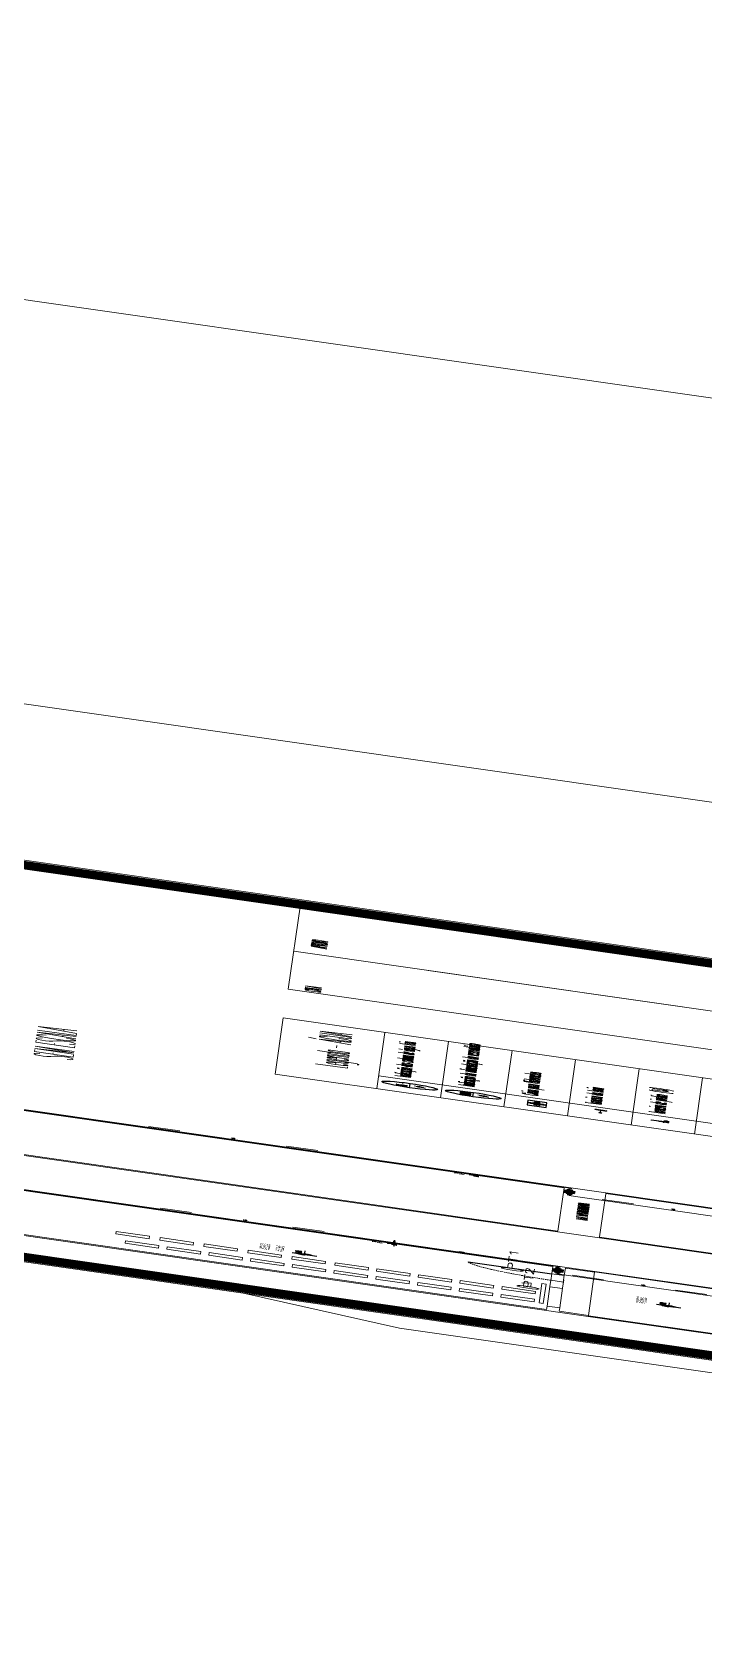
# Model space of a CAD drawing. Header units: millimetres. Extents: x -361192058 to 101130107379, y -14071650034 to 19218552450.
# Drawn here: x -136797 to -136323, y 42956 to 44079 of the extents above; entities that cross this region are included whole.
import ezdxf
from ezdxf.enums import TextEntityAlignment as Align

# ---------------------------------------------------------------- set-up
doc = ezdxf.new("R2010")
doc.units = ezdxf.units.MM
doc.header["$LTSCALE"] = 0.5
doc.linetypes.add('HIDDEN2', pattern=[0.1875, 0.125, -0.0625])
for name, color, linetype in [('02', 2, 'Continuous'), ('08', 8, 'Continuous'), ('14-04-Texto-04', 3, 'Continuous'), ('ARCO', 7, 'HIDDEN2'), ('CERC02', 3, 'Continuous'), ('CONEXAO_AG_FRIA', 3, 'Continuous'), ('CONEXAO_ESGOTO', 7, 'Continuous'), ('CONEXÃO_HIDRÁULICA', 2, 'Continuous'), ('DIVERSOS', 4, 'Continuous'), ('ESQUADRIAS', 3, 'Continuous'), ('parede', 2, 'Continuous'), ('PISO', 8, 'Continuous'), ('SIMBOLOS_AGUA', 3, 'Continuous'), ('TEXTO2', 3, 'Continuous'), ('TUBULAÇÃO_HIDRÁULICA', 5, 'Continuous'), ('TXT_0', 7, 'Continuous'), ('TXT_2', 6, 'Continuous')]:
    doc.layers.add(name, color=color, linetype=linetype)
doc.styles.add('ADITIVOCAD', font='ROMANS.shx')
doc.styles.add('ROMANS', font='romans', dxfattribs={"height": 0.1})
doc.styles.add('SANSSERIF', font='sas_____.pfb', dxfattribs={"height": 1})
doc.styles.get("Standard").update_dxf_attribs({"font": 'txt.shx', "height": 0.12})

# ---------------------------------------------------------------- blocks, each defined once
blk = doc.blocks.new('Adh_Afn')
blk.add_line((-0.25, 0), (0.25, 0))
blk.add_circle((0, 0), 0.25)
at = {"flags": 8}
for tag, p in [('$AF', (0, 0.07)), ('$DIAM', (0, -0.091))]:
    blk.add_attdef(tag, text='', height=0.1, dxfattribs=at).set_placement(p, align=Align.MIDDLE)
blk = doc.blocks.new('ADH_HIDROM2')
h = blk.add_hatch(color=256)
edge = h.paths.add_edge_path()
edge.add_arc((-0.1116, -0.0011), 0.0185, 0, 360)
h = blk.add_hatch(color=256)
edge = h.paths.add_edge_path()
edge.add_arc((0.0982, -0.0011), 0.0185, 0, 360)
for p, q in [((-0.2067, -0.0011), (-0.0606, -0.0011)), ((0.0473, -0.0011), (0.1933, -0.0011))]:
    blk.add_line(p, q)
blk.add_lwpolyline([(-0.2067, -0.0611), (0.1933, -0.0611), (0.1933, 0.0589), (-0.2067, 0.0589)], close=True)
for centre, radius in [((-0.1116, -0.0011), 0.0185), ((-0.0067, -0.0011), 0.0539), ((0.0982, -0.0011), 0.0185)]:
    blk.add_circle(centre, radius)
blk = doc.blocks.new('ADH_TOR_BOIA')
for points in [[(-0.0103, 0, 1), (0.0103, 0, 1)], [(0.1812, 0), (0.2562, 0, 1)]]:
    blk.add_hatch(color=256).paths.add_polyline_path(points)
blk.add_line((0.0103, 0), (0.2562, 0))
for centre, radius in [((0, 0), 0.0103), ((0.2187, 0), 0.0375)]:
    blk.add_circle(centre, radius)
blk = doc.blocks.new('ADH_TOR_PRE')
for p, q in [((-0.0281, 0.078), (0.0281, 0.078)), ((0, 0.0323), (0, 0.078)), ((-0.078, 0), (-0.0323, 0)), ((0.0323, 0), (0.0675, 0)), ((0.0884, -0.0218), (0.0884, -0.0322))]:
    blk.add_line(p, q)
blk.add_circle((0, 0), 0.0323)
blk.add_arc((0.0667, -0.0217), 0.0217, 359.68759, 88.11333)
blk = doc.blocks.new('Adh_cx_j90c')
h = blk.add_hatch()
h.set_pattern_fill('_U', color=256, scale=0.003, angle=45, style=0, double=1)
h.set_pattern_definition([(45, (-6.0733674, -5.0413484), (-0.0021213203, 0.0021213203), []), (135, (-6.0733674, -5.0413484), (-0.0021213203, -0.0021213203), [])])
h.paths.add_polyline_path([(-0.017, 0, 1), (0.017, 0, 1)])
blk.add_lwpolyline([(-0.068, 0.022), (-0.068, -0.023), (-0.068, 0), (-0.036, 0)])
for radius in [0.0359, 0.017]:
    blk.add_circle((0, 0), radius)
blk = doc.blocks.new('Adh_cx_j90b')
blk.add_lwpolyline([(-0.068, 0.022), (-0.068, -0.022), (-0.068, 0), (-0.006, 0)])
blk.add_circle((0, 0), 0.0359)
blk = doc.blocks.new('Adh_hiutiliz')
blk.add_line((0, 0), (0.12, 0))
at = {"flags": 8}
blk.add_attdef('$N', text='', height=0.09, dxfattribs=at).set_placement((0.226, 0.042), align=Align.MIDDLE)
blk = doc.blocks.new('Adc_nivelpl')
h = blk.add_hatch()
h.set_pattern_fill('_U', color=256, scale=0.005, angle=45, style=0, double=1)
h.set_pattern_definition([(45, (-5.8772514, -3.5161936), (-0.003535534, 0.003535534), []), (135, (-5.8772514, -3.5161936), (-0.003535534, -0.003535534), [])])
h.paths.add_polyline_path([(0.195, -0.087, 0.414214), (0.087, -0.195), (0.195, -0.195)])
h.paths.add_polyline_path([(0.195, -0.195), (0.195, -0.304, 0.414214), (0.304, -0.195)])
for p, q in [((0.195, 0), (0.195, -0.391)), ((0.896, -0.195), (0, -0.195))]:
    blk.add_line(p, q)
blk.add_circle((0.195, -0.195), 0.109)
at = {"flags": 8}
blk.add_attdef('NIVEL', (0.364, -0.15), '', height=0.1, dxfattribs=at)
blk = doc.blocks.new('Adh_cx_te90c')
h = blk.add_hatch()
h.set_pattern_fill('_U', color=256, scale=0.002, angle=45, style=0, double=1)
h.set_pattern_definition([(45, (-6.4294139, -5.0577083), (-0.00141421356, 0.00141421356), []), (135, (-6.4294139, -5.0577083), (-0.00141421356, -0.00141421356), [])])
h.paths.add_polyline_path([(-0.017, 0, 1), (0.017, 0, 1)])
for p, q in [((-0.078, 0.022), (-0.078, -0.022)), ((0.078, -0.022), (0.078, 0.022)), ((-0.078, 0), (-0.036, 0)), ((0.036, 0), (0.078, 0))]:
    blk.add_line(p, q)
for radius in [0.0359, 0.017]:
    blk.add_circle((0, 0), radius)
blk = doc.blocks.new('APROVADO QUADRA 21.2 MBVII')
at = {"lineweight": 18}
for p, q in [((4510.862, 2446.734), (4510.862, 2460.226)), ((4510.862, 2460.226), (4519.596, 2460.226)), ((4519.596, 2446.734), (4519.596, 2460.226)), ((4510.862, 2459.008), (4519.596, 2459.008)), ((4512.861, 2446.734), (4512.861, 2459.008)), ((4510.862, 2458.247), (4519.596, 2458.247)), ((4510.862, 2457.485), (4519.596, 2457.485)), ((4510.862, 2456.724), (4519.596, 2456.724)), ((4510.862, 2455.963), (4519.596, 2455.963)), ((4510.862, 2455.202), (4519.596, 2455.202))]:
    blk.add_line(p, q, dxfattribs=at)
for points in [[(4361.876, 2517.868), (4561.791, 2517.868), (4561.791, 2359.975), (4361.876, 2359.975)], [(4623.377, 2512.921), (4823.292, 2512.921), (4823.292, 2355.028), (4623.377, 2355.028)]]:
    blk.add_lwpolyline(points, close=True, dxfattribs=at)
at = {"layer": '02', "lineweight": 18}
blk.add_line((4524.096, 2460.214), (4524.096, 2439.652), dxfattribs=at)
blk.add_lwpolyline([(4476.771, 2438.839), (4537.971, 2438.839), (4537.971, 2483.389), (4476.771, 2483.389)], close=True, dxfattribs=at)
at = {"layer": '02', "lineweight": 18, "const_width": 0.1}
blk.add_lwpolyline([(4477.521, 2439.589), (4537.221, 2439.589), (4537.221, 2482.639), (4477.521, 2482.639)], close=True, dxfattribs=at)
at = {"layer": '02', "lineweight": 18}
blk.add_lwpolyline([(4476.771, 2438.839), (4474.896, 2438.839), (4474.896, 2458.339), (4476.771, 2460.214), (4477.521, 2460.214)], dxfattribs=at)
at = {"layer": '08', "color": 8, "lineweight": 18}
for p, q in [((4481.463, 2456.644), (4484.513, 2456.644)), ((4484.513, 2456.494), (4481.463, 2456.494))]:
    blk.add_line(p, q, dxfattribs=at)
at = {"layer": '08', "color": 8, "lineweight": 18, "ltscale": 0.2}
for p, q in [((4480.929, 2456.144), (4487.629, 2456.144)), ((4493.121, 2456.144), (4499.821, 2456.144))]:
    blk.add_line(p, q, dxfattribs=at)
at = {"layer": '08', "color": 8, "lineweight": 18}
for points in [[(4483.431, 2461.429), (4483.431, 2461.829), (4483.031, 2461.829), (4483.031, 2461.429)], [(4481.82, 2461.302), (4481.82, 2461.702), (4482.22, 2461.702), (4482.22, 2461.302)], [(4483.438, 2460.902), (4483.438, 2461.302), (4483.038, 2461.302), (4483.038, 2460.902)], [(4481.82, 2460.802), (4481.82, 2461.202), (4482.22, 2461.202), (4482.22, 2460.802)], [(4481.82, 2460.302), (4481.82, 2460.702), (4482.22, 2460.702), (4482.22, 2460.302)], [(4483.438, 2460.375), (4483.438, 2460.775), (4483.038, 2460.775), (4483.038, 2460.375)], [(4481.82, 2459.802), (4481.82, 2460.202), (4482.22, 2460.202), (4482.22, 2459.802)], [(4483.438, 2459.847), (4483.438, 2460.247), (4483.038, 2460.247), (4483.038, 2459.847)], [(4481.82, 2459.302), (4481.82, 2459.702), (4482.22, 2459.702), (4482.22, 2459.302)], [(4483.431, 2459.32), (4483.431, 2459.72), (4483.031, 2459.72), (4483.031, 2459.32)], [(4481.82, 2458.802), (4481.82, 2459.202), (4482.22, 2459.202), (4482.22, 2458.802)], [(4483.431, 2458.806), (4483.431, 2459.206), (4483.031, 2459.206), (4483.031, 2458.806)], [(4481.82, 2458.302), (4481.82, 2458.702), (4482.22, 2458.702), (4482.22, 2458.302)], [(4483.431, 2458.306), (4483.431, 2458.706), (4483.031, 2458.706), (4483.031, 2458.306)], [(4481.82, 2457.802), (4481.82, 2458.202), (4482.22, 2458.202), (4482.22, 2457.802)], [(4483.431, 2457.806), (4483.431, 2458.206), (4483.031, 2458.206), (4483.031, 2457.806)], [(4481.82, 2457.302), (4481.82, 2457.702), (4482.22, 2457.702), (4482.22, 2457.302)], [(4483.431, 2457.306), (4483.431, 2457.706), (4483.031, 2457.706), (4483.031, 2457.306)], [(4481.82, 2456.802), (4481.82, 2457.202), (4482.22, 2457.202), (4482.22, 2456.802)], [(4483.431, 2456.806), (4483.431, 2457.206), (4483.031, 2457.206), (4483.031, 2456.806)]]:
    blk.add_lwpolyline(points, close=True, dxfattribs=at)
at = {"layer": '14-04-Texto-04', "lineweight": 18}
for p, q in [((4529.997, 2460.214), (4529.997, 2447.667)), ((4529.997, 2447.667), (4529.997, 2458.602))]:
    blk.add_line(p, q, dxfattribs=at)
at = {"layer": 'ARCO', "color": 8, "lineweight": 18}
blk.add_arc((4486.582, 2456.532), 1.122, 97.5018, 174.2431, dxfattribs=at)
at = {"layer": 'CERC02', "lineweight": 18}
blk.add_line((4524.096, 2460.214), (4537.221, 2460.214), dxfattribs=at)
at = {"layer": 'CONEXAO_ESGOTO', "lineweight": 18}
for p, q in [((4500.139, 2461.251), (4500.139, 2461.625)), ((4487.936, 2460.974), (4487.936, 2461.348)), ((4500.139, 2459.597), (4500.139, 2459.971)), ((4487.947, 2459.387), (4487.947, 2459.762)), ((4486.697, 2456.025), (4486.697, 2456.399)), ((4498.9, 2455.803), (4498.9, 2456.177)), ((4486.697, 2454.79), (4486.697, 2455.165))]:
    blk.add_line(p, q, dxfattribs=at)
for points in [[(4500.139, 2461.625), (4500.176, 2461.449), (4500.101, 2461.449)], [(4487.936, 2461.348), (4487.973, 2461.172), (4487.898, 2461.172)], [(4500.139, 2459.971), (4500.176, 2459.795), (4500.101, 2459.795)], [(4487.947, 2459.762), (4487.985, 2459.586), (4487.91, 2459.586)], [(4486.697, 2456.399), (4486.735, 2456.223), (4486.66, 2456.223)], [(4498.9, 2456.177), (4498.937, 2456.001), (4498.862, 2456.001)], [(4486.697, 2455.165), (4486.735, 2454.989), (4486.66, 2454.989)]]:
    blk.add_solid(points, dxfattribs=at)
at = {"layer": 'CONEXÃO_HIDRÁULICA', "lineweight": 18}
blk.add_line((4487.689, 2456.656), (4487.734, 2456.656), dxfattribs=at)
for points in [[(4486.635, 2456.6), (4486.635, 2456.555), (4486.635, 2456.578), (4486.567, 2456.578), (4486.567, 2456.5)], [(4487.643, 2456.555), (4487.643, 2456.6), (4487.643, 2456.578), (4487.711, 2456.578), (4487.711, 2456.656)], [(4498.842, 2456.595), (4498.842, 2456.55), (4498.842, 2456.573), (4498.774, 2456.573), (4498.774, 2456.495)], [(4499.85, 2456.55), (4499.85, 2456.595), (4499.85, 2456.573), (4499.918, 2456.573), (4499.918, 2456.651)]]:
    blk.add_lwpolyline(points, dxfattribs=at)
at = {"layer": 'DIVERSOS', "color": 8, "lineweight": 18}
for p, q in [((4492.971, 2456.144), (4492.971, 2478.744)), ((4493.121, 2456.644), (4493.121, 2478.744)), ((4499.821, 2463.744), (4499.821, 2456.644)), ((4499.971, 2463.744), (4499.971, 2456.144)), ((4499.821, 2456.644), (4493.121, 2456.644)), ((4492.971, 2456.144), (4493.121, 2456.144)), ((4499.821, 2456.144), (4499.971, 2456.144))]:
    blk.add_line(p, q, dxfattribs=at)
at = {"layer": 'ESQUADRIAS', "color": 8, "lineweight": 18}
for p, q in [((4484.09, 2456.868), (4484.573, 2456.868)), ((4484.573, 2456.868), (4484.428, 2456.981)), ((4481.774, 2456.744), (4484.774, 2456.744)), ((4481.774, 2456.694), (4481.774, 2456.744)), ((4484.774, 2456.694), (4481.774, 2456.694)), ((4484.774, 2456.744), (4484.774, 2456.694))]:
    blk.add_line(p, q, dxfattribs=at)
for points in [[(4486.436, 2456.644), (4486.436, 2457.644), (4486.466, 2457.644), (4486.466, 2456.644), (4486.436, 2456.644)], [(4481.413, 2456.644), (4481.463, 2456.644), (4481.463, 2456.494), (4481.413, 2456.494)], [(4484.513, 2456.644), (4484.463, 2456.644), (4484.463, 2456.494), (4484.513, 2456.494)], [(4485.416, 2456.644), (4485.466, 2456.644), (4485.466, 2456.494), (4485.416, 2456.494)], [(4486.516, 2456.644), (4486.466, 2456.644), (4486.466, 2456.494), (4486.516, 2456.494)]]:
    blk.add_lwpolyline(points, dxfattribs=at)
at = {"layer": 'parede', "color": 8, "lineweight": 18}
for p, q in [((4480.779, 2456.144), (4480.779, 2481.144)), ((4487.779, 2481.144), (4487.779, 2456.144)), ((4480.929, 2456.644), (4480.929, 2474.094)), ((4487.629, 2463.644), (4487.629, 2456.644)), ((4481.463, 2456.644), (4480.929, 2456.644)), ((4480.929, 2456.144), (4480.929, 2456.494)), ((4481.463, 2456.494), (4480.929, 2456.494)), ((4485.816, 2456.644), (4484.513, 2456.644)), ((4485.816, 2456.494), (4484.513, 2456.494)), ((4487.629, 2456.644), (4486.516, 2456.644)), ((4487.629, 2456.494), (4486.516, 2456.494)), ((4487.629, 2456.494), (4487.629, 2456.144)), ((4480.779, 2456.144), (4480.929, 2456.144)), ((4487.629, 2456.144), (4487.779, 2456.144))]:
    blk.add_line(p, q, dxfattribs=at)
at = {"layer": 'PISO', "color": 8, "lineweight": 18}
for p, q in [((4485.402, 2456.644), (4486.516, 2456.644)), ((4485.416, 2456.494), (4486.516, 2456.494)), ((4480.779, 2456.144), (4480.779, 2453.644)), ((4480.879, 2456.144), (4480.879, 2453.744)), ((4487.679, 2456.144), (4487.679, 2453.744)), ((4487.779, 2456.144), (4487.779, 2453.644)), ((4492.971, 2456.144), (4492.971, 2453.644)), ((4493.071, 2456.144), (4493.071, 2453.744)), ((4499.871, 2456.144), (4499.871, 2453.744)), ((4499.971, 2456.144), (4499.971, 2453.644))]:
    blk.add_line(p, q, dxfattribs=at)
for centre in [(4486.288, 2457.115), (4483.887, 2456.901)]:
    blk.add_circle(centre, 0.133, dxfattribs=at)
at = {"layer": 'TUBULAÇÃO_HIDRÁULICA', "lineweight": 18}
for p, q in [((4487.702, 2467.032), (4487.711, 2456.656)), ((4499.916, 2467.053), (4499.918, 2456.573)), ((4486.567, 2456.5), (4486.567, 2453.382)), ((4486.78, 2456.578), (4486.635, 2456.578)), ((4487.452, 2456.578), (4487.643, 2456.578)), ((4498.774, 2456.495), (4498.774, 2453.377)), ((4498.987, 2456.573), (4498.842, 2456.573)), ((4499.659, 2456.573), (4499.85, 2456.573))]:
    blk.add_line(p, q, dxfattribs=at)
at = {"lineweight": 18}
ref = blk.add_blockref('Adh_Afn', (4512.052, 2458.627), dxfattribs=dict(at, xscale=1.332039147057223, yscale=1.332039147057223, zscale=1.332039147057223))
ref.add_attrib('$AF', 'AF-', dxfattribs={"height": 0.1332, "style": 'ADITIVOCAD', "flags": 8}).set_placement((4512.052, 2458.721), align=Align.MIDDLE)
ref.add_attrib('$DIAM', '%%C', dxfattribs={"height": 0.1332, "style": 'ADITIVOCAD', "flags": 8}).set_placement((4512.052, 2458.506), align=Align.MIDDLE)
ref = blk.add_blockref('Adh_Afn', (4512.052, 2457.866), dxfattribs=dict(at, xscale=1.332039147057223, yscale=1.332039147057223, zscale=1.332039147057223))
ref.add_attrib('$AF', 'ALIM', dxfattribs={"height": 0.1332, "style": 'ADITIVOCAD', "flags": 8}).set_placement((4512.052, 2457.96), align=Align.MIDDLE)
ref.add_attrib('$DIAM', '%%C', dxfattribs={"height": 0.1332, "style": 'ADITIVOCAD', "flags": 8}).set_placement((4512.052, 2457.745), align=Align.MIDDLE)
at = {"lineweight": 18, "xscale": 1.9029130672251, "yscale": 1.9029130672251, "zscale": 1.9029130672251}
for name, p in [('ADH_HIDROM2', (4512.052, 2457.105)), ('ADH_TOR_BOIA', (4512.052, 2456.344)), ('ADH_TOR_PRE', (4512.052, 2455.583))]:
    blk.add_blockref(name, p, dxfattribs=at)
at = {"layer": 'CONEXÃO_HIDRÁULICA', "lineweight": 18, "xscale": -1}
for name, p, rotation in [('Adh_cx_te90c', (4487.711, 2458.545), 270), ('Adh_cx_j90b', (4487.754, 2457.741), 180), ('Adh_cx_j90b', (4486.848, 2456.578), 359.9999999999935), ('Adh_cx_j90b', (4487.384, 2456.578), 180), ('Adh_cx_j90b', (4499.055, 2456.573), 359.9999999999935), ('Adh_cx_j90b', (4499.591, 2456.573), 180)]:
    blk.add_blockref(name, p, dxfattribs=dict(at, rotation=rotation))
at = {"layer": 'CONEXÃO_HIDRÁULICA', "lineweight": 18}
for p in [(4486.848, 2456.578), (4499.055, 2456.573)]:
    blk.add_blockref('Adh_cx_j90c', p, dxfattribs=at)
at = {"layer": 'CONEXÃO_HIDRÁULICA', "lineweight": 18, "rotation": 179.9999999999935}
for p in [(4487.384, 2456.578), (4499.591, 2456.573)]:
    blk.add_blockref('Adh_cx_j90c', p, dxfattribs=at)
at = {"layer": 'SIMBOLOS_AGUA', "lineweight": 18, "xscale": -1}
for p in [(4487.513, 2458.545), (4499.742, 2457.698)]:
    blk.add_blockref('ADH_TOR_PRE', p, dxfattribs=at)
at = {"layer": 'SIMBOLOS_AGUA', "lineweight": 18, "xscale": -1, "rotation": 180}
for p in [(4487.123, 2456.576), (4499.33, 2456.572)]:
    blk.add_blockref('ADH_HIDROM2', p, dxfattribs=at)
at = {"layer": 'TUBULAÇÃO_HIDRÁULICA', "lineweight": 18}
ref = blk.add_blockref('Adh_hiutiliz', (4487.711, 2458.545), dxfattribs=dict(at, xscale=-1))
ref.add_attrib('$N', 'TJ', dxfattribs={"layer": 'CONEXÃO_HIDRÁULICA', "height": 0.1, "rotation": 90, "style": 'ADITIVOCAD', "flags": 8}).set_placement((4487.485, 2458.751), align=Align.MIDDLE)
ref = blk.add_blockref('Adh_hiutiliz', (4487.711, 2458.545), dxfattribs=dict(at, xscale=-1))
ref.add_attrib('$N', 'TJ', dxfattribs={"layer": 'CONEXÃO_HIDRÁULICA', "height": 0.1, "rotation": 90, "style": 'ADITIVOCAD', "flags": 8}).set_placement((4487.485, 2458.75), align=Align.MIDDLE)
ref = blk.add_blockref('Adh_hiutiliz', (4499.94, 2457.698), dxfattribs=dict(at, xscale=-1))
ref.add_attrib('$N', 'TJ', dxfattribs={"layer": 'CONEXÃO_HIDRÁULICA', "height": 0.1, "rotation": 90, "style": 'ADITIVOCAD', "flags": 8}).set_placement((4499.713, 2457.904), align=Align.MIDDLE)
ref = blk.add_blockref('Adh_hiutiliz', (4499.94, 2457.698), dxfattribs=dict(at, xscale=-1))
ref.add_attrib('$N', 'TJ', dxfattribs={"layer": 'CONEXÃO_HIDRÁULICA', "height": 0.1, "rotation": 90, "style": 'ADITIVOCAD', "flags": 8}).set_placement((4499.713, 2457.903), align=Align.MIDDLE)
at = {"layer": 'TXT_0', "color": 8, "lineweight": 18}
ref = blk.add_blockref('Adc_nivelpl', (4483.908, 2459.726), dxfattribs=dict(at, xscale=0.75, yscale=0.75, zscale=0.75))
ref.add_attrib('NIVEL', '0.03', (4484.181, 2459.614), dxfattribs={"height": 0.075, "style": 'ADITIVOCAD', "flags": 8})
ref = blk.add_blockref('Adc_nivelpl', (4483.956, 2455.364), dxfattribs=dict(at, xscale=0.75, yscale=0.75, zscale=0.75))
ref.add_attrib('NIVEL', '0.00', (4484.23, 2455.251), dxfattribs={"height": 0.075, "style": 'ADITIVOCAD', "flags": 8})
at = {"color": 0, "lineweight": 13, "flags": 8}
for p in [(4700.725, 2280.113), (4699.574, 2277.896), (4702.355, 2276.195), (4703.672, 2274.085), (4699.844, 2272.219), (4703.049, 2270.137), (4703.088, 2267.98), (4700.652, 2261.522), (4700.701, 2257.159)]:
    blk.add_attdef('NIVEL', p, '', height=0.075, dxfattribs=at)
for rotation, width, p in [(90, 0.8, (4700.821, 2275.752)), (270, 0.6, (4703.844, 2274.902)), (90, 0.8, (4701.557, 2268.502)), (180, 0.6, (4651.182, 2236.193))]:
    blk.add_attdef('$PORTA', text='', height=0.09, rotation=rotation, dxfattribs=dict(at, width=width)).set_placement(p, align=Align.MIDDLE)
for p in [(4654.176, 2240.463), (4648.499, 2240.192), (4633.439, 2239.336), (4637.801, 2239.384), (4656.392, 2239.312), (4652.475, 2237.682), (4644.26, 2236.949), (4646.417, 2236.988), (4650.365, 2236.365)]:
    blk.add_attdef('NIVEL', p, '', height=0.075, rotation=270, dxfattribs=at)
at = {"color": 0, "lineweight": 13, "width": 0.8, "flags": 8}
for p in [(4652.032, 2239.216), (4644.782, 2238.479)]:
    blk.add_attdef('$PORTA', text='', height=0.09, dxfattribs=at).set_placement(p, align=Align.MIDDLE)
at = {"layer": 'CERC02', "lineweight": 18, "style": 'ROMANS'}
blk.add_text('SEM ESCALA', height=0.4641, dxfattribs=at).set_placement((4508.475, 2463.089, -1.5), align=Align.TOP_LEFT)
at = {"layer": 'CONEXAO_AG_FRIA', "lineweight": 18, "char_height": 0.108, "attachment_point": 5, "rotation": 90, "style": 'ROMANS'}
for insert in [(4500.151, 2460.61), (4487.948, 2460.332), (4486.718, 2455.55), (4498.921, 2455.328)]:
    blk.add_mtext('\\A1;∅25mm', dxfattribs=dict(at, insert=insert))
at = {"layer": 'DIVERSOS', "color": 8, "lineweight": 18, "char_height": 0.1011, "width": 0.37308, "attachment_point": 1}
for s, insert in [('{\\C3;PT1}', (4486.177, 2457.173)), ('{\\C3;PT2}', (4483.757, 2456.957))]:
    blk.add_mtext(s, dxfattribs=dict(at, insert=insert))
at = {"layer": 'TEXTO2', "color": 8, "lineweight": 18, "style": 'SANSSERIF'}
for s, p in [('ACESSO', (4483.924, 2459.995)), ('PASSEIO', (4483.942, 2455.485))]:
    blk.add_text(s, height=0.1231, dxfattribs=at).set_placement(p)
at = {"layer": 'TEXTO2', "lineweight": 18, "style": 'ROMANS'}
for s, p in [('CREA', (4524.256, 2460.016)), ('APROVO', (4531.022, 2460.018))]:
    blk.add_text(s, height=0.1885, dxfattribs=at).set_placement(p, align=Align.TOP_LEFT)
at = {"layer": 'TEXTO2', "color": 8, "lineweight": 18, "ltscale": 0.4, "style": 'ADITIVOCAD'}
blk.add_text('LAJE IMPERMEABILIZADA', height=0.13122, dxfattribs=at).set_placement((4495.349, 2456.318))
at = {"layer": 'TXT_0', "color": 8, "lineweight": 18, "style": 'SANSSERIF'}
blk.add_text('A=52.26m2', height=0.0985, dxfattribs=at).set_placement((4483.931, 2459.829))
at = {"layer": 'TXT_0', "lineweight": 18, "style": 'ADITIVOCAD'}
for s, p in [('Indicação das coluna de água fria', (4513.241, 2458.627)), ('Indicação da alimentação do reservatório', (4513.241, 2457.866)), ('Caixa para Hidrometro', (4513.241, 2457.105)), ('Torneira da boia', (4513.241, 2456.344)), ('Torneira de jardim  (TJ)', (4513.241, 2455.583))]:
    blk.add_text(s, height=0.19029, dxfattribs=at).set_placement(p)
at = {"layer": 'TXT_2', "lineweight": 18, "style": 'ADITIVOCAD'}
blk.add_text('Legenda - ÁGUA', height=0.38058, dxfattribs=at).set_placement((4513.241, 2459.388))

msp = doc.modelspace()

# ---------------------------------------------------------------- block references
at = {"layer": '02', "color": 0, "lineweight": 30, "xscale": -4.574818403918471, "yscale": -59.40450511825884, "zscale": 4.574818403918471, "rotation": 261.8606972171988}
msp.add_blockref('APROVADO QUADRA 21.2 MBVII', (5129.041, 2225.201), dxfattribs=at)

doc.saveas('drawing.dxf')
